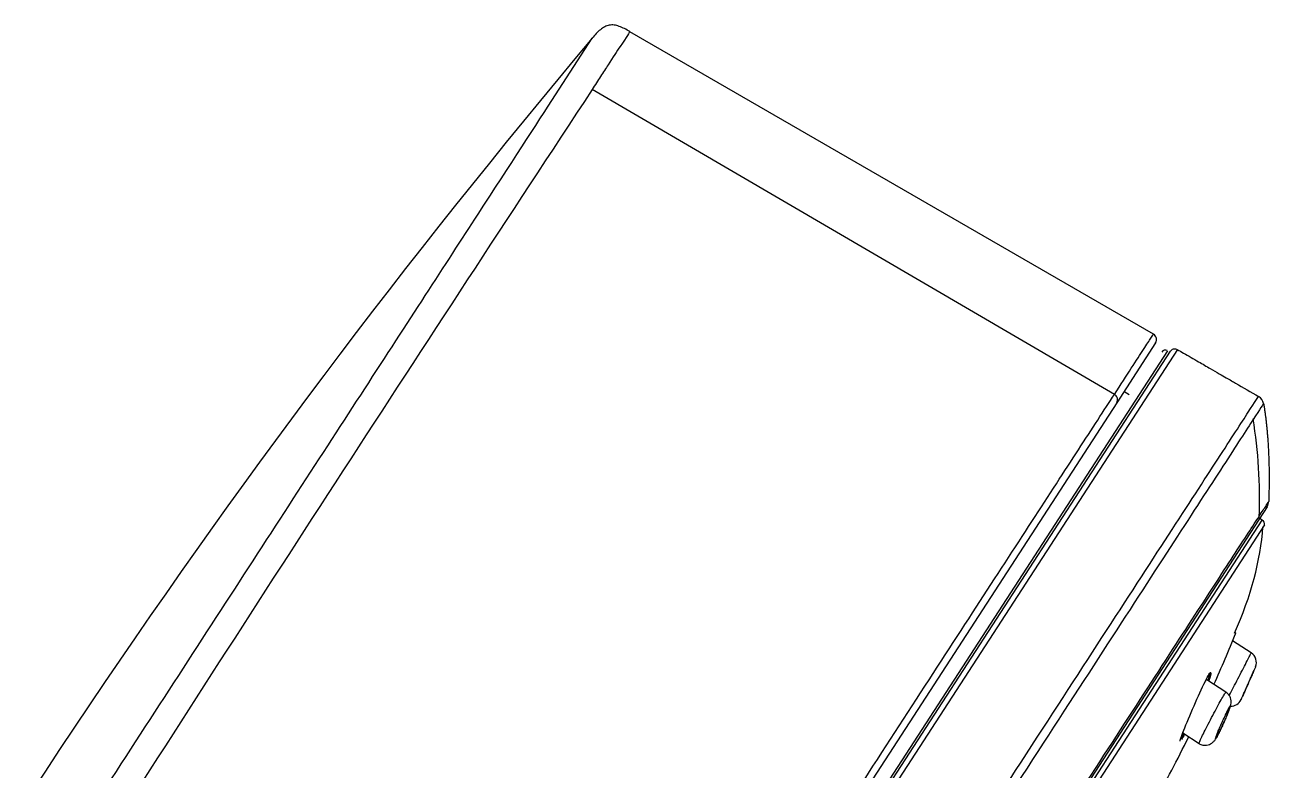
# Model space of a CAD drawing. Header units: millimetres. Extents: x -60 to 7633, y -2614 to 2146.
# Drawn here: x 3256.3 to 3316.8, y 1051 to 1087.2 of the extents above; entities that cross this region are included whole.
import ezdxf

# ---------------------------------------------------------------- set-up
doc = ezdxf.new("R2010")
doc.units = ezdxf.units.MM
doc.layers.get('0').update_dxf_attribs({"color": 250})

msp = doc.modelspace()

# ---------------------------------------------------------------- linework, layer by layer
at = {"linetype": 'Continuous'}
for p, q in [((3311.145, 1072.18), (3285.706, 1086.868)), ((3282.105, 1083.802), (3283.888, 1086.548)), ((3309.249, 1069.259), (3283.881, 1084.058)), ((3311.247, 1071.757), (3309.362, 1068.854)), ((3311.146, 1072.18), (3311.145, 1072.179)), ((3258.493, 989.009), (3311.972, 1071.36)), ((3312.307, 1071.44), (3258.556, 988.671)), ((3311.827, 1071.371), (3258.63, 989.455)), ((3309.968, 1069.231), (3309.711, 1069.392)), ((3309.362, 1068.854), (3284.665, 1030.824)), ((3316.664, 1063.798), (3268.007, 988.873)), ((3267.743, 988.174), (3316.434, 1063.151)), ((3316.434, 1063.151), (3316.24, 1063.277)), ((3316.546, 1062.916), (3268.004, 988.167)), ((3315.15, 1057.666), (3315.104, 1057.696)), ((3315.896, 1056.704), (3314.993, 1057.291)), ((3314.669, 1054.798), (3313.733, 1055.405)), ((3312.574, 1052.819), (3313.36, 1052.309))]:
    msp.add_line(p, q, dxfattribs=at)
for centre, radius, start, end in [((3570.569, 844.806), 375, 139.86095, 152.65471), ((6163.123, -812.232), 3447.6, 146.630799, 147.365907), ((3310.995, 1071.92), 0.3, 327.01668, 59.98283), ((3311.723, 1071.204), 0.2, 62.25226, 147.0027), ((3316.003, 1068.727), 0.5, 9.37283, 59.99712), ((3292.419, 1064.225), 23.88, 357.80405, 9.25519), ((3316.242, 1064.071), 0.502, 327.07843, 357.93673), ((3316.298, 1062.942), 0.25, 354.08196, 57), ((3255.263, 1081.67), 64.514, 335.74884, 338.15842), ((3315.595, 1056.244), 0.55, 337.02345, 56.71248), ((3314.902, 1054.667), 0.55, 267.95313, 335.57945)]:
    msp.add_arc(centre, radius, start, end, dxfattribs=at)
msp.add_ellipse((3309.11, 1069.018), major_axis=(-0.25, 0.166), ratio=0.928685, start_param=3.150886, end_param=4.773526, dxfattribs=at)
for points, knots in [([(3285.706, 1086.868), (3285.711, 1086.865), (3285.551, 1086.624), (3285.084, 1085.915), (3284.89, 1085.619), (3284.544, 1085.088), (3284.42, 1084.897), (3284.158, 1084.491), (3284.02, 1084.277), (3283.881, 1084.058)], [0, 0, 0, 0, 0.5, 0.5, 0.75, 0.75, 0.875, 0.875, 1, 1, 1, 1]), ([(3285.705, 1086.869), (3285.525, 1086.977), (3285.302, 1087.102), (3284.955, 1087.198), (3284.712, 1087.194), (3284.482, 1087.114), (3284.188, 1086.904), (3284.021, 1086.711), (3283.888, 1086.548)], [0, 0, 0, 0, 0.270503, 0.3895, 0.499726, 0.610065, 0.72929, 1, 1, 1, 1]), ([(3258.652, 1047.69), (3261.165, 1051.559), (3263.675, 1055.424), (3268.472, 1062.81), (3270.758, 1066.33), (3274.906, 1072.718), (3276.768, 1075.585), (3279.905, 1080.415), (3281.18, 1082.378), (3282.105, 1083.802)], [0, 0, 0, 0, 0.25, 0.25, 0.5, 0.5, 0.75, 0.75, 1, 1, 1, 1]), ([(3309.249, 1069.259), (3309.56, 1069.738), (3309.835, 1070.162), (3310.308, 1070.89), (3310.506, 1071.196), (3310.824, 1071.686), (3310.945, 1071.871), (3311.105, 1072.118), (3311.145, 1072.18), (3311.146, 1072.18)], [0, 0, 0, 0, 0.25, 0.25, 0.5, 0.5, 0.75, 0.75, 1, 1, 1, 1]), ([(3311.971, 1071.359), (3312.005, 1071.411), (3312.06, 1071.45), (3312.183, 1071.479), (3312.25, 1071.469), (3312.306, 1071.439)], [0, 0, 0, 0, 0.5, 0.5, 1, 1, 1, 1]), ([(3312.306, 1071.439), (3312.405, 1071.38), (3312.506, 1071.322), (3312.606, 1071.264), (3312.851, 1071.122), (3313.097, 1070.981), (3313.342, 1070.839), (3313.531, 1070.73), (3313.719, 1070.621), (3313.908, 1070.512), (3314.053, 1070.428), (3314.199, 1070.345), (3314.344, 1070.261), (3314.455, 1070.196), (3314.567, 1070.132), (3314.679, 1070.067), (3314.765, 1070.018), (3314.851, 1069.968), (3314.937, 1069.919), (3315.003, 1069.881), (3315.069, 1069.842), (3315.135, 1069.804), (3315.507, 1069.589), (3315.88, 1069.374), (3316.253, 1069.161)], [0, 0, 0, 0, 0.076252, 0.076252, 0.076252, 0.262725, 0.262725, 0.262725, 0.406165, 0.406165, 0.406165, 0.516503, 0.516503, 0.516503, 0.601379, 0.601379, 0.601379, 0.666668, 0.666668, 0.666668, 0.71689, 0.71689, 0.71689, 1, 1, 1, 1]), ([(3284.402, 1030.998), (3285.742, 1033.062), (3287.08, 1035.122), (3289.715, 1039.181), (3291.025, 1041.198), (3294.838, 1047.068), (3297.216, 1050.731), (3301.638, 1057.541), (3303.575, 1060.523), (3306.072, 1064.368), (3306.832, 1065.538), (3308.169, 1067.597), (3308.752, 1068.495), (3309.249, 1069.259)], [0, 0, 0, 0, 0.125, 0.125, 0.25, 0.25, 0.5, 0.5, 0.75, 0.75, 0.875, 0.875, 1, 1, 1, 1]), ([(3262.241, 985.993), (3262.359, 986.177), (3262.642, 986.613), (3263.533, 987.982), (3264.149, 988.926), (3265.654, 991.249), (3266.55, 992.629), (3268.634, 995.835), (3269.815, 997.649), (3272.366, 1001.581), (3273.752, 1003.717), (3276.738, 1008.313), (3278.299, 1010.712), (3281.547, 1015.716), (3283.245, 1018.335), (3286.66, 1023.59), (3288.393, 1026.255), (3291.876, 1031.621), (3293.61, 1034.295), (3296.992, 1039.501), (3298.626, 1042.013), (3301.774, 1046.864), (3303.303, 1049.222), (3306.132, 1053.578), (3307.443, 1055.592), (3309.848, 1059.298), (3310.939, 1060.982), (3312.817, 1063.873), (3313.618, 1065.102), (3314.925, 1067.117), (3315.417, 1067.88), (3316.08, 1068.901), (3316.253, 1069.162), (3316.253, 1069.161)], [0, 0, 0, 0, 0.0625, 0.0625, 0.125, 0.125, 0.1875, 0.1875, 0.25, 0.25, 0.3125, 0.3125, 0.375, 0.375, 0.4375, 0.4375, 0.5, 0.5, 0.5625, 0.5625, 0.625, 0.625, 0.6875, 0.6875, 0.75, 0.75, 0.8125, 0.8125, 0.875, 0.875, 0.9375, 0.9375, 1, 1, 1, 1]), ([(3316.497, 1068.809), (3316.496, 1068.811), (3316.324, 1068.551), (3315.664, 1067.534), (3315.174, 1066.773), (3313.871, 1064.766), (3313.073, 1063.542), (3311.203, 1060.662), (3310.116, 1058.984), (3307.72, 1055.293), (3306.414, 1053.286), (3303.595, 1048.947), (3302.072, 1046.597), (3298.936, 1041.765), (3297.308, 1039.262), (3293.938, 1034.076), (3292.21, 1031.411), (3288.74, 1026.064), (3287.012, 1023.408), (3283.609, 1018.171), (3281.917, 1015.561), (3278.68, 1010.574), (3277.124, 1008.182), (3274.147, 1003.601), (3272.766, 1001.472), (3270.222, 997.551), (3269.045, 995.742), (3266.966, 992.544), (3266.073, 991.167), (3264.57, 988.849), (3263.956, 987.906), (3263.064, 986.538), (3262.781, 986.101), (3262.662, 985.915)], [0, 0, 0, 0, 0.0625, 0.0625, 0.125, 0.125, 0.1875, 0.1875, 0.25, 0.25, 0.3125, 0.3125, 0.375, 0.375, 0.4375, 0.4375, 0.5, 0.5, 0.5625, 0.5625, 0.625, 0.625, 0.6875, 0.6875, 0.75, 0.75, 0.8125, 0.8125, 0.875, 0.875, 0.9375, 0.9375, 1, 1, 1, 1]), ([(3267.811, 988.702), (3268.183, 989.275), (3268.682, 990.044), (3269.926, 991.959), (3270.679, 993.119), (3272.4, 995.769), (3273.363, 997.252), (3275.492, 1000.531), (3276.666, 1002.338), (3279.131, 1006.135), (3280.432, 1008.138), (3283.171, 1012.356), (3284.608, 1014.568), (3287.505, 1019.029), (3288.979, 1021.3), (3291.982, 1025.923), (3293.49, 1028.245), (3296.445, 1032.797), (3297.905, 1035.044), (3300.785, 1039.478), (3302.165, 1041.604), (3304.799, 1045.66), (3306.062, 1047.605), (3308.43, 1051.251), (3309.514, 1052.92), (3311.489, 1055.961), (3312.387, 1057.343), (3313.939, 1059.733), (3314.591, 1060.737), (3315.651, 1062.37), (3316.061, 1063.001), (3316.471, 1063.632), (3316.573, 1063.79), (3316.71, 1064.001), (3316.745, 1064.053), (3316.744, 1064.053)], [0, 0, 0, 0, 0.0625, 0.0625, 0.125, 0.125, 0.1875, 0.1875, 0.25, 0.25, 0.3125, 0.3125, 0.375, 0.375, 0.4375, 0.4375, 0.5, 0.5, 0.5625, 0.5625, 0.625, 0.625, 0.6875, 0.6875, 0.75, 0.75, 0.8125, 0.8125, 0.875, 0.875, 0.9375, 0.9375, 0.96875, 0.96875, 1, 1, 1, 1]), ([(3316.744, 1064.053), (3316.745, 1064.053), (3316.71, 1064.001), (3316.616, 1063.855), (3316.583, 1063.805), (3316.545, 1063.746)], [0, 0, 0, 0, 0.713029, 0.713029, 1, 1, 1, 1]), ([(3314.823, 1054.626), (3314.831, 1054.64), (3314.838, 1054.655), (3314.846, 1054.67), (3314.903, 1054.778), (3314.968, 1054.903), (3315.036, 1055.035), (3315.105, 1055.166), (3315.178, 1055.308), (3315.251, 1055.448), (3315.323, 1055.588), (3315.397, 1055.731), (3315.465, 1055.864), (3315.533, 1055.997), (3315.599, 1056.124), (3315.655, 1056.234), (3315.711, 1056.344), (3315.76, 1056.44), (3315.798, 1056.515), (3315.836, 1056.59), (3315.864, 1056.645), (3315.879, 1056.675), (3315.89, 1056.695), (3315.895, 1056.705), (3315.895, 1056.705)], [0, 0, 0, 0, 0.020174, 0.020174, 0.020174, 0.16682, 0.16682, 0.16682, 0.314111, 0.314111, 0.314111, 0.461911, 0.461911, 0.461911, 0.609848, 0.609848, 0.609848, 0.757427, 0.757427, 0.757427, 0.904275, 0.904275, 0.904275, 1, 1, 1, 1]), ([(3316.102, 1056.031), (3316.102, 1056.031), (3316.102, 1056.031), (3316.102, 1056.031), (3316.101, 1056.028), (3316.093, 1056.01), (3316.08, 1055.978), (3316.067, 1055.947), (3316.047, 1055.902), (3316.023, 1055.846), (3315.999, 1055.789), (3315.97, 1055.721), (3315.937, 1055.646), (3315.904, 1055.569), (3315.867, 1055.484), (3315.829, 1055.397), (3315.791, 1055.308), (3315.75, 1055.215), (3315.71, 1055.126), (3315.67, 1055.035), (3315.631, 1054.946), (3315.595, 1054.865), (3315.559, 1054.785), (3315.525, 1054.711), (3315.498, 1054.649), (3315.47, 1054.588), (3315.447, 1054.538), (3315.431, 1054.502), (3315.416, 1054.468), (3315.406, 1054.446), (3315.403, 1054.44), (3315.403, 1054.439), (3315.402, 1054.438), (3315.402, 1054.438)], [0, 0, 0, 0, 0.011387, 0.011387, 0.011387, 0.115319, 0.115319, 0.115319, 0.219354, 0.219354, 0.219354, 0.325066, 0.325066, 0.325066, 0.433193, 0.433193, 0.433193, 0.543342, 0.543342, 0.543342, 0.654215, 0.654215, 0.654215, 0.764264, 0.764264, 0.764264, 0.872434, 0.872434, 0.872434, 0.978549, 0.978549, 0.978549, 1, 1, 1, 1]), ([(3313.117, 1054.136), (3313.309, 1054.575), (3313.502, 1055.003), (3313.799, 1055.605), (3313.903, 1055.773), (3313.929, 1055.755)], [0, 0, 0, 0, 0.5004979, 0.5004979, 1, 1, 1, 1]), ([(3313.732, 1055.406), (3313.731, 1055.407), (3313.731, 1055.407), (3313.73, 1055.407), (3313.719, 1055.408), (3313.698, 1055.384), (3313.668, 1055.337)], [0, 0, 0, 0, 0.084865, 0.084865, 0.084865, 1, 1, 1, 1]), ([(3315.411, 1054.456), (3315.411, 1054.456), (3315.411, 1054.458), (3315.413, 1054.462), (3315.417, 1054.471), (3315.428, 1054.494), (3315.443, 1054.528), (3315.458, 1054.562), (3315.479, 1054.608), (3315.504, 1054.662), (3315.528, 1054.717), (3315.557, 1054.781), (3315.588, 1054.851), (3315.62, 1054.921), (3315.654, 1054.998), (3315.688, 1055.075), (3315.723, 1055.153), (3315.758, 1055.233), (3315.792, 1055.31), (3315.825, 1055.386), (3315.858, 1055.461), (3315.887, 1055.528), (3315.916, 1055.594), (3315.942, 1055.654), (3315.962, 1055.702), (3315.983, 1055.75), (3315.999, 1055.788), (3316.01, 1055.812), (3316.02, 1055.836), (3316.025, 1055.848), (3316.024, 1055.846), (3316.024, 1055.844), (3316.017, 1055.83), (3316.006, 1055.803), (3315.994, 1055.776), (3315.977, 1055.737), (3315.956, 1055.688), (3315.936, 1055.641), (3315.911, 1055.584), (3315.884, 1055.522)], [0, 0, 0, 0, 0.0299519, 0.0299519, 0.0299519, 0.1099537, 0.1099537, 0.1099537, 0.1901386, 0.1901386, 0.1901386, 0.2709971, 0.2709971, 0.2709971, 0.3527891, 0.3527891, 0.3527891, 0.4354251, 0.4354251, 0.4354251, 0.5184393, 0.5184393, 0.5184393, 0.601125, 0.601125, 0.601125, 0.6828519, 0.6828519, 0.6828519, 0.7634276, 0.7634276, 0.7634276, 0.843244, 0.843244, 0.843244, 0.9230746, 0.9230746, 0.9230746, 1, 1, 1, 1]), ([(3313.361, 1052.308), (3313.359, 1052.31), (3313.361, 1052.321), (3313.368, 1052.342), (3313.38, 1052.373), (3313.404, 1052.429), (3313.439, 1052.503), (3313.473, 1052.578), (3313.52, 1052.674), (3313.574, 1052.783), (3313.628, 1052.893), (3313.691, 1053.019), (3313.758, 1053.151), (3313.826, 1053.284), (3313.899, 1053.426), (3313.972, 1053.566), (3314.045, 1053.707), (3314.12, 1053.849), (3314.191, 1053.981), (3314.261, 1054.112), (3314.329, 1054.238), (3314.389, 1054.346), (3314.449, 1054.454), (3314.502, 1054.548), (3314.545, 1054.62), (3314.587, 1054.692), (3314.62, 1054.745), (3314.641, 1054.773), (3314.655, 1054.792), (3314.664, 1054.801), (3314.667, 1054.799)], [0, 0, 0, 0, 0.067883, 0.067883, 0.067883, 0.174694, 0.174694, 0.174694, 0.281893, 0.281893, 0.281893, 0.389563, 0.389563, 0.389563, 0.497603, 0.497603, 0.497603, 0.605736, 0.605736, 0.605736, 0.713603, 0.713603, 0.713603, 0.820932, 0.820932, 0.820932, 0.927703, 0.927703, 0.927703, 1, 1, 1, 1]), ([(3314.592, 1053.373), (3314.634, 1053.469), (3314.715, 1053.652), (3314.829, 1053.938), (3314.886, 1054.104), (3314.919, 1054.245), (3314.923, 1054.386), (3314.891, 1054.532), (3314.808, 1054.686), (3314.721, 1054.755), (3314.669, 1054.794)], [0, 0, 0, 0, 0.155655, 0.349666, 0.562499, 0.658208, 0.726965, 0.809101, 0.904346, 1, 1, 1, 1]), ([(3312.445, 1052.427), (3312.444, 1052.427), (3312.444, 1052.427), (3312.425, 1052.44), (3312.492, 1052.634), (3312.743, 1053.264), (3312.926, 1053.697), (3313.117, 1054.136)], [0, 0, 0, 0, 0.001086, 0.001086, 0.500543, 0.500543, 1, 1, 1, 1]), ([(3314.617, 1053.431), (3314.626, 1053.451), (3314.635, 1053.47), (3314.643, 1053.489), (3314.681, 1053.577), (3314.718, 1053.663), (3314.749, 1053.74), (3314.78, 1053.818), (3314.807, 1053.888), (3314.827, 1053.945), (3314.847, 1054.002), (3314.862, 1054.047), (3314.869, 1054.077), (3314.876, 1054.106), (3314.876, 1054.121), (3314.869, 1054.12), (3314.863, 1054.119), (3314.85, 1054.103), (3314.831, 1054.073), (3314.812, 1054.044), (3314.788, 1054), (3314.76, 1053.945), (3314.731, 1053.891), (3314.698, 1053.825), (3314.663, 1053.752), (3314.627, 1053.678), (3314.589, 1053.595), (3314.55, 1053.51), (3314.51, 1053.424), (3314.47, 1053.333), (3314.431, 1053.245), (3314.392, 1053.155), (3314.354, 1053.066), (3314.319, 1052.985), (3314.285, 1052.903), (3314.254, 1052.827), (3314.229, 1052.764), (3314.205, 1052.7), (3314.185, 1052.647), (3314.173, 1052.609), (3314.161, 1052.572), (3314.155, 1052.548), (3314.157, 1052.54), (3314.158, 1052.532), (3314.167, 1052.538), (3314.182, 1052.56), (3314.197, 1052.581), (3314.218, 1052.616), (3314.244, 1052.663), (3314.271, 1052.71), (3314.302, 1052.77), (3314.337, 1052.838), (3314.372, 1052.906), (3314.41, 1052.984), (3314.449, 1053.066), (3314.473, 1053.116), (3314.497, 1053.167), (3314.521, 1053.219)], [0, 0, 0, 0, 0.012582, 0.012582, 0.012582, 0.070205, 0.070205, 0.070205, 0.128132, 0.128132, 0.128132, 0.185678, 0.185678, 0.185678, 0.242119, 0.242119, 0.242119, 0.297254, 0.297254, 0.297254, 0.351555, 0.351555, 0.351555, 0.405902, 0.405902, 0.405902, 0.46112, 0.46112, 0.46112, 0.517598, 0.517598, 0.517598, 0.575137, 0.575137, 0.575137, 0.633061, 0.633061, 0.633061, 0.69056, 0.69056, 0.69056, 0.747081, 0.747081, 0.747081, 0.802527, 0.802527, 0.802527, 0.85723, 0.85723, 0.85723, 0.911765, 0.911765, 0.911765, 0.966744, 0.966744, 0.966744, 1, 1, 1, 1]), ([(3314.17, 1052.558), (3314.169, 1052.559), (3314.168, 1052.561), (3314.168, 1052.565), (3314.169, 1052.576), (3314.175, 1052.6), (3314.187, 1052.635), (3314.199, 1052.67), (3314.217, 1052.718), (3314.239, 1052.773), (3314.261, 1052.829), (3314.288, 1052.895), (3314.318, 1052.966), (3314.348, 1053.037), (3314.382, 1053.115), (3314.416, 1053.193), (3314.451, 1053.271), (3314.487, 1053.351), (3314.522, 1053.428), (3314.558, 1053.503), (3314.592, 1053.577), (3314.624, 1053.642), (3314.655, 1053.706), (3314.684, 1053.764), (3314.709, 1053.81), (3314.733, 1053.855), (3314.753, 1053.89), (3314.768, 1053.912), (3314.783, 1053.934), (3314.792, 1053.943), (3314.796, 1053.94), (3314.8, 1053.937), (3314.798, 1053.92), (3314.79, 1053.892), (3314.783, 1053.864), (3314.769, 1053.823), (3314.751, 1053.773), (3314.733, 1053.723), (3314.709, 1053.662), (3314.681, 1053.595), (3314.653, 1053.527), (3314.621, 1053.452), (3314.588, 1053.375), (3314.566, 1053.326), (3314.543, 1053.275), (3314.52, 1053.225)], [0, 0, 0, 0, 0.02383, 0.02383, 0.02383, 0.094296, 0.094296, 0.094296, 0.165359, 0.165359, 0.165359, 0.237243, 0.237243, 0.237243, 0.309866, 0.309866, 0.309866, 0.382815, 0.382815, 0.382815, 0.455468, 0.455468, 0.455468, 0.527273, 0.527273, 0.527273, 0.598068, 0.598068, 0.598068, 0.668202, 0.668202, 0.668202, 0.738357, 0.738357, 0.738357, 0.809189, 0.809189, 0.809189, 0.881009, 0.881009, 0.881009, 0.953656, 0.953656, 0.953656, 1, 1, 1, 1]), ([(3313.358, 1052.312), (3313.359, 1052.31), (3313.406, 1052.266), (3313.541, 1052.225), (3313.714, 1052.213), (3313.862, 1052.251), (3313.973, 1052.31), (3314.052, 1052.376), (3314.105, 1052.435), (3314.149, 1052.496), (3314.211, 1052.595), (3314.31, 1052.779), (3314.458, 1053.08), (3314.544, 1053.267), (3314.592, 1053.373)], [0, 0, 0, 0, 0.002272, 0.094128, 0.176189, 0.243578, 0.301442, 0.350904, 0.392168, 0.43529, 0.514942, 0.699916, 0.854749, 1, 1, 1, 1]), ([(3314.52, 1053.225), (3314.485, 1053.148), (3314.448, 1053.07), (3314.413, 1052.998), (3314.379, 1052.925), (3314.344, 1052.857), (3314.314, 1052.798), (3314.284, 1052.74), (3314.257, 1052.689), (3314.235, 1052.65), (3314.213, 1052.612), (3314.196, 1052.585), (3314.185, 1052.57)], [0, 0, 0, 0, 0.2515935, 0.2515935, 0.2515935, 0.5033335, 0.5033335, 0.5033335, 0.7529151, 0.7529151, 0.7529151, 1, 1, 1, 1])]:
    msp.add_open_spline(points, degree=3, knots=knots, dxfattribs=at)
for points, degree in [([(3316.497, 1068.809), (3316.633, 1067.983), (3316.725, 1067.099), (3316.775, 1066.153), (3316.782, 1065.139), (3316.744, 1064.053)], 5), ([(3315.085, 1057.665), (3315.892, 1059.47), (3316.352, 1061.192), (3316.463, 1062.832)], 3), ([(3313.792, 1055.373), (3313.852, 1055.548), (3313.886, 1055.675), (3313.892, 1055.739)], 3), ([(3313.936, 1055.736), (3313.939, 1055.688), (3313.906, 1055.556), (3313.838, 1055.358)], 3), ([(3314.521, 1053.219), (3314.554, 1053.289), (3314.586, 1053.361), (3314.617, 1053.431)], 3), ([(3311.202, 1049.528), (3311.756, 1050.465), (3312.308, 1051.501), (3312.857, 1052.638)], 3), ([(3312.453, 1052.505), (3312.49, 1052.558), (3312.544, 1052.648), (3312.612, 1052.772)], 3), ([(3312.662, 1052.758), (3312.598, 1052.643), (3312.547, 1052.554), (3312.509, 1052.498)], 3), ([(3312.575, 1052.84), (3312.573, 1052.828), (3312.573, 1052.82), (3312.576, 1052.818)], 3)]:
    msp.add_open_spline(points, degree=degree, dxfattribs=at)

doc.saveas('drawing.dxf')
